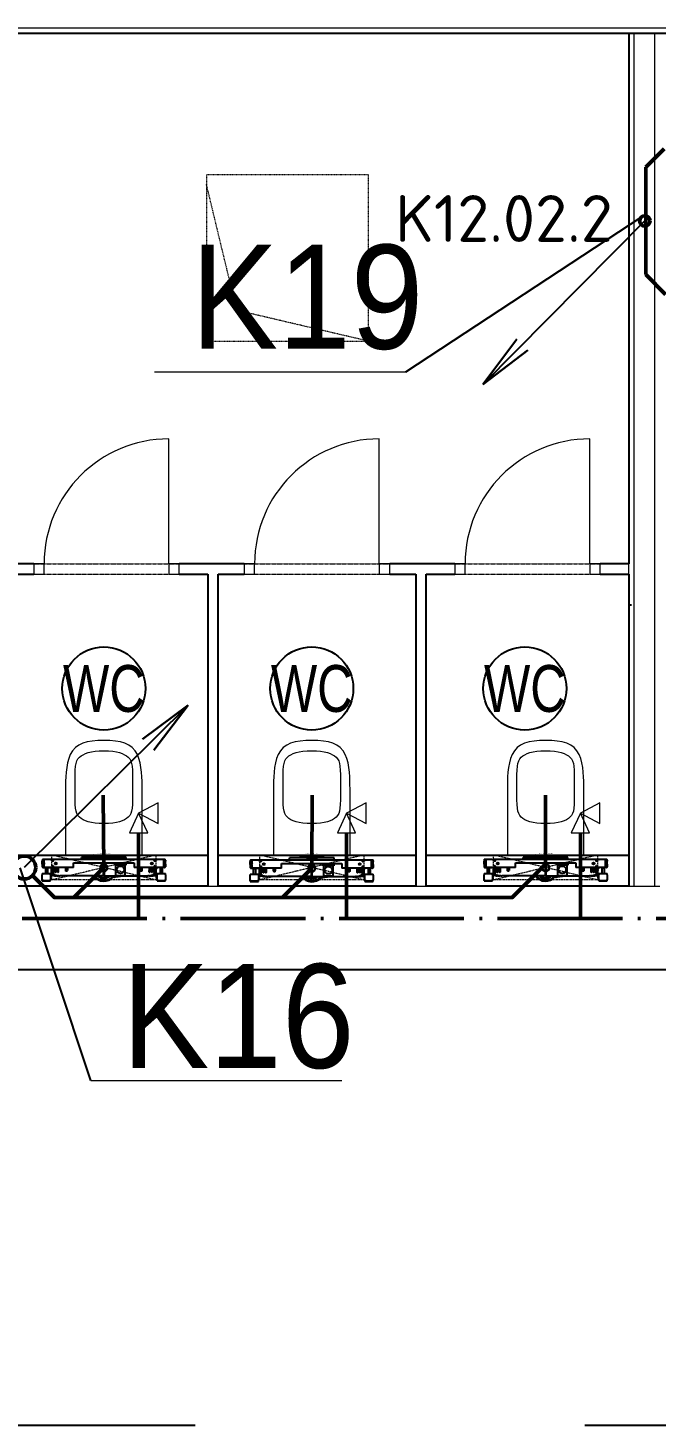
# Model space of a CAD drawing. Header units: millimetres. Extents: x 2377 to 264466, y -28213 to 61616.
# Drawn here: x 50478 to 53499, y 4870 to 11585 of the extents above; entities that cross this region are included whole.
import ezdxf
from ezdxf.enums import TextEntityAlignment as Align
from ezdxf.lldxf.tags import DXFTag

# ---------------------------------------------------------------- set-up
doc = ezdxf.new("R2010")
doc.units = ezdxf.units.MM
for name, pattern in [('ACAD_ISO04W100', [30.5, 24, -3, 0.5, -3]), ('Bodkočiarkovaná 3mm', [5, 3, -1, 0, -1]), ('DASHED', [0.75, 0.5, -0.25]), ('Nad rovinou rezu _viditeľná hrana_', [6, 3, -1.5, 0, -1.5]), ('Čiarkovaná 3mm', [6, 3, -3])]:
    doc.linetypes.add(name, pattern=pattern)
doc.layers.get('0').update_dxf_attribs({"color": 8})
for name, color, linetype, lineweight in [('_Overhead_', 8, 'Nad rovinou rezu _viditeľná hrana_', 9), ('Common Edges', 8, 'Continuous', 20), ('Dvere - nad rovinou rezu', 8, 'Bodkočiarkovaná 3mm', 9), ('Frame_Mullion', 8, 'Continuous', 20), ('Plan Swing', 8, 'Continuous', 9), ('Plumbing Fixtures', 8, 'Continuous', 9), ('Room Tags', 8, 'Continuous', 9), ('Walls', 8, 'Continuous', 25), ('ZTI- BATÉRIE', 6, 'Continuous', 18), ('ZTI- PRÍVOD STUDENEJ VODY', 5, 'ACAD_ISO04W100', 50), ('ZTI_KANAL', 30, 'Continuous', 50), ('ZTI_S_KANAL', 30, 'Continuous', 50)]:
    doc.layers.add(name, color=color, linetype=linetype, lineweight=lineweight)
for name, color, linetype in [('AA_stavebný_pôdorys', 7, 'Continuous'), ('GEB-BEZUG', 2, 'Continuous'), ('GEB-KONTUR-A', 5, 'Continuous'), ('IS_Popisy_úseků_Vodovod', 7, 'SOLID'), ('ZT_SMER STUPANIA', 4, 'Continuous'), ('ZTI_T_ZARPR', 4, 'Continuous')]:
    doc.layers.add(name, color=color, linetype=linetype)
doc.layers.add('NETLAC', color=240, linetype='Čiarkovaná 3mm', plot=False, transparency=0.1)
doc.styles.add('HRUBE', font='arial.ttf', dxfattribs={"width": 0.75})
doc.styles.add('ISOCPEUR_6', font='isocpeur.ttf', dxfattribs={"height": 225})
doc.styles.get("Standard").update_dxf_attribs({"font": 'arial.ttf'})
doc.styles.add('Style-Arial', font='arial.ttf')
tags = doc.linetypes.add('SOLID', pattern=[10, 10, 0]).pattern_tags.tags
tags[6:7] = [DXFTag(74, 4), DXFTag(75, 0), DXFTag(340, '0'), DXFTag(46, 0.0), DXFTag(50, 0.0), DXFTag(44, 0.0), DXFTag(45, 0.0)]
tags[4:5] = [DXFTag(74, 4), DXFTag(75, 0), DXFTag(340, '0'), DXFTag(46, 0.0), DXFTag(50, 0.0), DXFTag(44, 0.0), DXFTag(45, 0.0)]

# ---------------------------------------------------------------- blocks, each defined once
blk = doc.blocks.new('Dvere 1-kridlové obložkové plné - 600x1970-5011396-2NP _PRAC_')
at = {"layer": 'Dvere - nad rovinou rezu'}
for p, q in [((-350, 25), (350, 25)), ((-350, -25), (350, -25))]:
    blk.add_line(p, q, dxfattribs=at)
at = {"layer": 'Frame_Mullion'}
for p, q in [((-300, 25), (-350, 25)), ((-350, 25), (-350, -25)), ((-300, -25), (-300, 25)), ((350, 25), (300, 25)), ((300, 25), (300, -25)), ((350, -25), (350, 25)), ((-350, -25), (-300, -25)), ((300, -25), (350, -25))]:
    blk.add_line(p, q, dxfattribs=at)
at = {"layer": 'Plan Swing'}
blk.add_line((300, 25), (300, 625), dxfattribs=at)
blk.add_arc((300, 25), 600, 90, 180, dxfattribs=at)
blk = doc.blocks.new('CS_WC - CS_WC-2070790-2NP _PRAC_')
at = {"layer": 'Plumbing Fixtures'}
for p, q in [((-184, 320), (-184, 0)), ((184, 0), (184, 320))]:
    blk.add_line(p, q, dxfattribs=at)
for points, knots in [([(0, 550.9), (-80.9, 550.9), (-184, 524.4), (-184, 357.1), (-184, 320)], [0, 0, 0, 0, 0.3878063, 0.7276626, 0.7276626, 0.7276626, 0.7276626]), ([(184, 320), (184, 357.1), (184, 524.4), (80.9, 550.9), (0, 550.9)], [0, 0, 0, 0, 0.3398563, 0.7276626, 0.7276626, 0.7276626, 0.7276626]), ([(-138, 325.9), (-138, 422.5), (-139.7, 471.5), (-63.5, 500.9), (0, 500.9)], [-0.4610109, -0.4610109, -0.4610109, -0.4610109, -0.2124191, 0, 0, 0, 0]), ([(0, 500.9), (63.5, 500.9), (139.7, 471.5), (138, 422.5), (138, 325.9)], [-0.4610109, -0.4610109, -0.4610109, -0.4610109, -0.2485918, 0, 0, 0, 0]), ([(0, 150.8), (-63.5, 150.8), (-139.7, 180.2), (-138, 229.3), (-138, 325.9)], [-0.4610109, -0.4610109, -0.4610109, -0.4610109, -0.2485918, 0, 0, 0, 0]), ([(138, 325.9), (138, 229.3), (139.7, 180.2), (63.5, 150.8), (0, 150.8)], [-0.4610109, -0.4610109, -0.4610109, -0.4610109, -0.2124191, 0, 0, 0, 0])]:
    blk.add_open_spline(points, degree=3, knots=knots, dxfattribs=at)
blk = doc.blocks.new('2NP podklad')
at = {"layer": '_Overhead_', "color": 252}
for p, q in [((52116.1, 10879.1), (51336.1, 10879.1)), ((51336.1, 10879.1), (51336.1, 10833.5)), ((52116.1, 10079.1), (52116.1, 10879.1)), ((51482.1, 10227.6), (51336.1, 10833.5)), ((51336.1, 10833.5), (51336.1, 10079.1)), ((52116.1, 10079.1), (51482.1, 10227.6)), ((51336.1, 10079.1), (52116.1, 10079.1))]:
    blk.add_line(p, q, dxfattribs=at)
at = {"layer": 'Common Edges', "color": 252}
for p, q in [((50067.7, 11584.7), (56837.7, 11584.7)), ((53392.7, 11559.7), (53392.7, 7459.7)), ((53492.7, 7459.7), (53492.7, 11559.7)), ((53367.7, 8959.7), (53367.7, 9009.7)), ((51342.7, 7459.7), (51392.7, 7459.7)), ((52342.7, 7459.7), (52392.7, 7459.7)), ((53367.7, 7459.7), (53517.7, 7459.7))]:
    blk.add_line(p, q, dxfattribs=at)
at = {"layer": 'Walls', "color": 252}
for p, q in [((50342.7, 11559.7), (56837.7, 11559.7)), ((53367.7, 11559.7), (53367.7, 9009.7)), ((50505.2, 9009.7), (50367.7, 9009.7)), ((51517.7, 9009.7), (51205.2, 9009.7)), ((52530.2, 9009.7), (52217.7, 9009.7)), ((53367.7, 9009.7), (53230.2, 9009.7)), ((50367.7, 8959.7), (50505.2, 8959.7)), ((51205.2, 8959.7), (51342.7, 8959.7)), ((51342.7, 8959.7), (51342.7, 7459.7)), ((51392.7, 8959.7), (51517.7, 8959.7)), ((51392.7, 7459.7), (51392.7, 8959.7)), ((52217.7, 8959.7), (52342.7, 8959.7)), ((52342.7, 8959.7), (52342.7, 7459.7)), ((52392.7, 8959.7), (52530.2, 8959.7)), ((52392.7, 7459.7), (52392.7, 8959.7)), ((53230.2, 8959.7), (53367.7, 8959.7)), ((53367.7, 8959.7), (53367.7, 7459.7)), ((53380.2, 8809.7), (53367.7, 8809.7)), ((50367.7, 7609.7), (51342.7, 7609.7)), ((51392.7, 7609.7), (52342.7, 7609.7)), ((52392.7, 7609.7), (53367.7, 7609.7)), ((51342.7, 7459.7), (50367.7, 7459.7)), ((52342.7, 7459.7), (51392.7, 7459.7)), ((53367.7, 7459.7), (52392.7, 7459.7)), ((5262.7, 7059.7), (65697.7, 7059.7))]:
    blk.add_line(p, q, dxfattribs=at)
at = {"layer": 'Frame_Mullion', "color": 252}
for p in [(50855.2, 8984.7), (51867.7, 8984.7), (52880.2, 8984.7)]:
    blk.add_blockref('Dvere 1-kridlové obložkové plné - 600x1970-5011396-2NP _PRAC_', p, dxfattribs=at)
at = {"layer": 'Plumbing Fixtures', "color": 252}
for p in [(50842.7, 7609.7), (51842.7, 7609.7), (52967.7, 7609.7)]:
    blk.add_blockref('CS_WC - CS_WC-2070790-2NP _PRAC_', p, dxfattribs=at)
at = {"layer": 'Room Tags', "color": 252, "insert": (52244, 10781.4), "char_height": 225, "width": 1250.632, "attachment_point": 1, "style": 'ISOCPEUR_6'}
blk.add_mtext('K12.02.2', dxfattribs=at)
blk = doc.blocks.new('netlac')
at = {"layer": 'NETLAC', "ltscale": 500}
blk.add_line((73350.7, 5406.4), (83850.7, 5406.4), dxfattribs=at)
blk = doc.blocks.new('Einfügepunkt')
at = {"layer": 'GEB-BEZUG'}
for p, q in [((-7.1, -7.1), (7.1, 7.1)), ((-7.1, 7.1), (7.1, -7.1))]:
    blk.add_line(p, q, dxfattribs=at)
blk = doc.blocks.new('42')
at = {"layer": 'GEB-KONTUR-A', "ltscale": 25}
for p, q in [((7962.1, -4961.7), (7957.1, -4961.7)), ((7957.1, -4961.7), (7957.1, -4964.7)), ((7957.1, -4964.7), (7962.1, -4964.7)), ((7957.1, -4964.7), (7957.1, -4967.7)), ((7957.1, -4991.7), (7957.1, -4967.7)), ((7962.1, -4964.7), (7962.1, -4961.7)), ((7992.1, -4961.7), (7962.1, -4961.7)), ((7992.1, -4964.7), (7962.1, -4964.7)), ((7992.1, -4961.7), (7992.1, -4964.7)), ((7997.1, -4961.7), (7992.1, -4961.7)), ((7992.1, -4964.7), (7997.1, -4964.7)), ((7997.1, -4964.7), (7997.1, -4961.7)), ((7997.1, -4964.7), (7997.1, -4967.7)), ((7997.1, -4967.7), (7997.1, -4991.7)), ((8514.1, -4961.7), (8509.1, -4961.7)), ((8509.1, -4961.7), (8509.1, -4964.7)), ((8509.1, -4964.7), (8514.1, -4964.7)), ((8509.1, -4964.7), (8509.1, -4967.7)), ((8509.1, -4991.7), (8509.1, -4967.7)), ((8514.1, -4964.7), (8514.1, -4961.7)), ((8544.1, -4961.7), (8514.1, -4961.7)), ((8544.1, -4964.7), (8514.1, -4964.7)), ((8544.1, -4961.7), (8544.1, -4964.7)), ((8549.1, -4961.7), (8544.1, -4961.7)), ((8544.1, -4964.7), (8549.1, -4964.7)), ((8549.1, -4964.7), (8549.1, -4961.7)), ((8549.1, -4964.7), (8549.1, -4967.7)), ((8549.1, -4967.7), (8549.1, -4991.7)), ((7957.1, -4991.7), (7957.1, -4997.7)), ((7997.1, -4997.7), (7957.1, -4997.7)), ((7957.1, -5042.7), (7957.1, -5029.7)), ((7958.1, -5026.2), (8107.6, -5026.2)), ((7958.1, -5026.2), (7958.1, -5031.7)), ((7958.1, -5031.7), (7965.1, -5031.7)), ((7959.1, -5031.7), (7959.1, -5042.7)), ((7961.1, -5025.7), (7993.1, -5025.7)), ((7965.1, -5031.7), (7965.1, -5043.7)), ((7983.4, -5024.7), (7970.9, -5024.7)), ((7970.9, -5025.7), (7970.9, -5024.7)), ((7972.1, -5024.7), (7972.1, -4997.7)), ((7982.1, -5024.7), (7982.1, -4997.7)), ((7983.4, -5025.7), (7983.4, -5024.7)), ((7997.1, -4997.7), (7997.1, -4991.7)), ((8001.6, -5025.7), (7997.1, -5025.7)), ((7997.1, -5026.2), (7997.1, -5025.7)), ((8001.6, -5026), (7997.4, -5026)), ((7997.4, -5026.2), (7997.4, -5026)), ((8001.4, -5000), (8001.4, -5022.5)), ((8001.4, -5022.5), (8001.6, -5022.5)), ((8010.1, -4987.2), (8001.6, -4987.2)), ((8001.6, -4987.2), (8001.6, -5026.2)), ((8002.2, -5016.8), (8002.2, -5016.6)), ((8002.2, -5025.7), (8002.2, -5020.7)), ((8002.2, -5025.7), (8002.2, -5026.2)), ((8003.1, -5021.7), (8003.1, -5020.7)), ((8003.1, -5021.7), (8004.3, -5021.7)), ((8004.3, -5020.7), (8004.3, -5021.7)), ((8004.9, -5007.3), (8004.9, -5007.3)), ((8005.6, -4991.2), (8008.5, -4991.2)), ((8005.6, -4994.5), (8005.6, -4991.2)), ((8006, -5009.6), (8006, -5006.6)), ((8007.1, -5006.5), (8007.1, -5004.6)), ((8007.6, -5005), (8007.6, -5004.6)), ((8008.1, -5021.7), (8008.1, -5020.7)), ((8008.1, -5021.7), (8010.8, -5021.7)), ((8013.1, -4987.2), (8010.1, -4987.2)), ((8010.8, -5020.7), (8010.8, -5021.7)), ((8012, -5010.3), (8012, -5004.6)), ((8014.6, -4987.2), (8013.1, -4987.2)), ((8013.1, -4987.2), (8013.1, -4987.9)), ((8013.3, -5006.1), (8013.3, -5004.6)), ((8017.3, -5021.7), (8017.3, -5020.7)), ((8017.3, -5021.7), (8021.2, -5021.7)), ((8020.6, -5021.7), (8020.6, -5004.6)), ((8021.2, -5020.7), (8021.2, -5021.7)), ((8022.4, -5008.1), (8022.4, -5004.6)), ((8023.8, -4988.4), (8023.8, -4988.4)), ((8029.5, -5021.7), (8029.5, -5020.7)), ((8029.5, -5021.7), (8034.1, -5021.7)), ((8031.8, -5021.7), (8031.8, -5004.5)), ((8033.1, -4985.7), (8033.4, -4985.7)), ((8033.8, -5021.7), (8033.8, -5004.5)), ((8034.1, -5020.7), (8034.1, -5021.7)), ((8037.2, -4985.7), (8042.2, -4985.7)), ((8069.6, -5026.2), (8069.6, -5012.7)), ((8077.6, -5012.7), (8077.6, -5026.2)), ((8107.6, -5048.2), (8107.6, -5026.2)), ((8151.4, -5037.2), (8151.4, -4995.7)), ((8194.9, -4995.7), (8194.9, -5037.2)), ((8224.7, -4984.6), (8224.8, -4984.8)), ((8226.4, -4983.6), (8226.3, -4983.3)), ((8244.7, -4976.4), (8244.3, -4975.6)), ((8246.3, -4975.2), (8246.7, -4976.1)), ((8251.9, -4985.7), (8254.4, -4985.7)), ((8254.4, -4986.2), (8251.9, -4986.2)), ((8251.9, -5007.7), (8251.9, -4995.7)), ((8251.9, -5022.4), (8251.9, -5009.7)), ((8251.9, -5041.7), (8251.9, -5029)), ((8254.4, -4995.7), (8254.4, -5007.8)), ((8254.4, -5009.8), (8254.4, -5022.6)), ((8254.4, -5028.8), (8254.4, -5041.6)), ((8269.2, -4977.7), (8269.1, -4978)), ((8271, -4978.7), (8269.1, -4978)), ((8271, -4978.7), (8271.1, -4978.4)), ((8398.6, -5026.2), (8548.1, -5026.2)), ((8398.6, -5026.2), (8398.6, -5048.2)), ((8428.7, -5026.2), (8428.7, -5012.7)), ((8436.7, -5012.7), (8436.7, -5026.2)), ((8469, -4985.7), (8464, -4985.7)), ((8472.2, -5020.7), (8472.2, -5021.7)), ((8476.7, -5021.7), (8472.2, -5021.7)), ((8472.4, -5021.7), (8472.4, -5004.5)), ((8473.1, -4985.7), (8472.9, -4985.7)), ((8474.5, -5021.7), (8474.5, -5004.5)), ((8476.7, -5021.7), (8476.7, -5020.7)), ((8482.5, -4988.4), (8482.5, -4988.4)), ((8483.9, -5008.1), (8483.9, -5004.6)), ((8485.1, -5020.7), (8485.1, -5021.7)), ((8488.9, -5021.7), (8485.1, -5021.7)), ((8485.6, -5021.7), (8485.6, -5004.6)), ((8488.9, -5021.7), (8488.9, -5020.7)), ((8491.6, -4987.2), (8493.1, -4987.2)), ((8493, -5006.1), (8493, -5004.6)), ((8493.1, -4987.2), (8496.1, -4987.2)), ((8493.1, -4987.2), (8493.1, -4987.9)), ((8494.2, -5010.3), (8494.2, -5004.6)), ((8495.4, -5020.7), (8495.4, -5021.7)), ((8498.1, -5021.7), (8495.4, -5021.7)), ((8496.1, -4987.2), (8504.6, -4987.2)), ((8497.8, -4991.2), (8500.6, -4991.2)), ((8498.1, -5021.7), (8498.1, -5020.7)), ((8498.6, -5005), (8498.6, -5004.6)), ((8499.2, -5006.5), (8499.2, -5004.6)), ((8500.3, -5009.6), (8500.3, -5006.6)), ((8500.6, -4991.2), (8500.6, -4994.5)), ((8501.4, -5007.3), (8501.4, -5007.3)), ((8502, -5020.7), (8502, -5021.7)), ((8503.2, -5021.7), (8502, -5021.7)), ((8503.2, -5021.7), (8503.2, -5020.7)), ((8504, -5002.2), (8504, -5005.7)), ((8504, -5016.8), (8504, -5016.6)), ((8504, -5025.7), (8504, -5020.7)), ((8504, -5025.7), (8504, -5026.2)), ((8504.6, -4987.2), (8504.6, -5026.2)), ((8504.6, -5022.5), (8504.9, -5022.5)), ((8504.6, -5025.7), (8509.1, -5025.7)), ((8508.9, -5026), (8504.6, -5026)), ((8504.9, -5022.5), (8504.9, -5000)), ((8508.9, -5026), (8508.9, -5026.2)), ((8509.1, -4991.7), (8509.1, -4997.7)), ((8549.1, -4997.7), (8509.1, -4997.7)), ((8509.1, -5025.7), (8509.1, -5026.2)), ((8545.1, -5025.7), (8513.1, -5025.7)), ((8535.4, -5024.7), (8522.9, -5024.7)), ((8522.9, -5025.7), (8522.9, -5024.7)), ((8524.1, -5024.7), (8524.1, -4997.7)), ((8534.1, -5024.7), (8534.1, -4997.7)), ((8535.4, -5025.7), (8535.4, -5024.7)), ((8541.1, -5043.7), (8541.1, -5031.7)), ((8541.1, -5031.7), (8548.1, -5031.7)), ((8547.1, -5031.7), (8547.1, -5042.7)), ((8548.1, -5031.7), (8548.1, -5026.2)), ((8549.1, -4997.7), (8549.1, -4991.7)), ((8549.1, -5042.7), (8549.1, -5029.7)), ((7957.1, -5042.7), (7957.1, -5057.5)), ((7959.1, -5042.7), (7957.1, -5042.7)), ((7957.1, -5057.5), (7959.1, -5057.5)), ((7957.1, -5061.7), (7957.1, -5057.5)), ((7958.1, -5060.7), (7958.1, -5065.7)), ((7965.1, -5060.7), (7958.1, -5060.7)), ((7995.1, -5065.7), (7958.1, -5065.7)), ((7959.1, -5057.5), (7959.1, -5042.7)), ((7959.1, -5057.5), (7959.1, -5060.7)), ((7965.1, -5053.4), (7964.6, -5053.4)), ((7964.6, -5060.7), (7964.6, -5053.4)), ((7965.1, -5048.7), (7965.1, -5060.7)), ((7997.1, -5063.7), (7997.1, -5062.7)), ((7997.1, -5065.7), (7997.1, -5063.7)), ((7999.1, -5065.7), (7997.1, -5065.7)), ((8507.1, -5065.7), (7999.1, -5065.7)), ((8008.5, -5060.2), (8006, -5060.2)), ((8020.6, -5041.7), (8020.6, -5049.7)), ((8022.4, -5048.5), (8022.4, -5050.2)), ((8398.6, -5048.2), (8107.6, -5048.2)), ((8145.6, -5065.7), (8145.6, -5074.7)), ((8145.6, -5074.7), (8360.6, -5074.7)), ((8146.9, -5043), (8146.9, -5037.2)), ((8146.9, -5037.2), (8149.5, -5037.2)), ((8149.9, -5041.2), (8146.9, -5043)), ((8199.4, -5043), (8146.9, -5043)), ((8149.5, -5037.2), (8196.8, -5037.2)), ((8199.4, -5043), (8196.4, -5041.2)), ((8196.8, -5037.2), (8199.4, -5037.2)), ((8197.6, -5084.8), (8197.6, -5074.7)), ((8308.6, -5084.8), (8197.6, -5084.8)), ((8204.1, -5086.3), (8197.6, -5084.8)), ((8199.4, -5037.2), (8199.4, -5043)), ((8302.1, -5086.3), (8204.1, -5086.3)), ((8227.3, -5076.2), (8225.8, -5074.7)), ((8279, -5076.2), (8227.3, -5076.2)), ((8227.3, -5077.7), (8227.3, -5076.2)), ((8279, -5077.7), (8227.3, -5077.7)), ((8253.1, -5065.7), (8250.6, -5065.7)), ((8251.9, -5048.2), (8251.9, -5043.7)), ((8253.1, -5065.7), (8253.1, -5063.2)), ((8253.1, -5065.7), (8255.6, -5065.7)), ((8253.1, -5065.7), (8253.1, -5068.2)), ((8254.4, -5043.6), (8254.4, -5048.2)), ((8279, -5076.2), (8280.5, -5074.7)), ((8279, -5077.7), (8279, -5076.2)), ((8302.1, -5086.3), (8308.6, -5084.8)), ((8308.6, -5084.8), (8308.6, -5074.7)), ((8360.6, -5065.7), (8360.6, -5074.7)), ((8483.9, -5048.5), (8483.9, -5050.2)), ((8485.6, -5041.7), (8485.6, -5049.7)), ((8500.3, -5060.2), (8497.8, -5060.2)), ((8509.1, -5065.7), (8507.1, -5065.7)), ((8509.1, -5063.7), (8509.1, -5062.7)), ((8509.1, -5063.7), (8509.1, -5065.7)), ((8548.1, -5065.7), (8511.1, -5065.7)), ((8541.1, -5060.7), (8541.1, -5048.7)), ((8541.6, -5053.4), (8541.1, -5053.4)), ((8548.1, -5060.7), (8541.1, -5060.7)), ((8541.6, -5060.7), (8541.6, -5053.4)), ((8547.1, -5057.5), (8547.1, -5042.7)), ((8547.1, -5042.7), (8549.1, -5042.7)), ((8549.1, -5057.5), (8547.1, -5057.5)), ((8547.1, -5057.5), (8547.1, -5060.7)), ((8548.1, -5065.7), (8548.1, -5060.7)), ((8549.1, -5042.7), (8549.1, -5057.5)), ((8549.1, -5061.7), (8549.1, -5057.5))]:
    blk.add_line(p, q, dxfattribs=at)
for centre, radius in [((8008.1, -5033.2), 2.35), ((8173.1, -5015.7), 17.9), ((8498.1, -5033.2), 2.35), ((8008.1, -5059.2), 2.35), ((8022.6, -5045.7), 4.5), ((8483.6, -5045.7), 4.5), ((8498.1, -5059.2), 2.35)]:
    blk.add_circle(centre, radius, dxfattribs=at)
for centre, radius, start, end in [((8253.1, -5020.8), 60, 35.8501, 138.6079), ((8253.1, -5020.8), 56.1, 38.78366, 138.31626), ((7961.1, -5029.7), 4, 138.59038, 180), ((7961.1, -5029.7), 4, 90, 118.95502), ((7993.1, -5029.7), 4, 61.04498, 90), ((8004.4, -5000), 3, 156.44354, 180), ((8073.6, -5012.7), 4, 168.15134, 180), ((8073.6, -5012.7), 4, 0, 68.48908), ((8203.1, -4991), 11, 67.86279, 97.84293), ((8203.1, -4991), 11, 28.63578, 67.86279), ((8253.1, -5020.8), 46.1, 49.66348, 130.33652), ((8252.9, -5025.7), 18, 93.16743, 266.83257), ((8252.9, -5025.7), 16, 93.56384, 266.43616), ((8252.9, -5025.7), 3.46, 106.68489, 253.31511), ((8253.1, -5020.8), 45.2, 87.84983, 93.64495), ((8252.9, -5025.7), 18, 85.20247, 93.16743), ((8252.9, -5025.7), 16, 84.60109, 93.56384), ((8252.9, -5025.7), 3.46, 64.24143, 106.68489), ((8252.9, -5025.7), 3.46, 253.31511, 295.75857), ((8252.9, -5025.7), 18, 274.79753, 85.20247), ((8252.9, -5025.7), 16, 275.39891, 84.60109), ((8252.9, -5025.7), 3.46, 295.75857, 64.24143), ((8432.7, -5012.7), 4, 111.51092, 180), ((8432.7, -5012.7), 4, 0, 11.84866), ((8484, -5005.7), 20, 32.69336, 89.99995), ((8494, -5002.2), 10, 0, 46.9102), ((8501.9, -5000), 3, 0, 23.55646), ((8513.1, -5029.7), 4, 90, 118.95502), ((8545.1, -5029.7), 4, 61.04498, 90), ((8545.1, -5029.7), 4, 0, 41.40962), ((7961.1, -5061.7), 4, 180, 221.40962), ((7965.1, -5046.2), 2.5, 270, 90), ((7997.1, -5065.7), 2, 90, 180), ((7993.1, -5061.7), 4, 301.47594, 328.52406), ((7997.1, -5065.7), 2, 0, 90), ((8252.9, -5025.7), 16, 266.43616, 275.39891), ((8252.9, -5025.7), 18, 266.83257, 274.79753), ((8509.1, -5065.7), 2, 90, 180), ((8509.1, -5065.7), 2, 0, 90), ((8513.1, -5061.7), 4, 211.47594, 238.52406), ((8541.1, -5046.2), 2.5, 90, 270), ((8545.1, -5061.7), 4, 318.59038, 0)]:
    blk.add_arc(centre, radius, start, end, dxfattribs=at)
for centre, major_axis, ratio, start_param, end_param in [((8007.4, -5023.3), (0, 18.7), 0.258819, 6.227898, 6.341191), ((8012.7, -5023.3), (0, 18.7), 0.573576, 6.229647, 6.342737), ((8021.6, -5023.3), (0, 18.8), 0.819152, 6.231089, 6.343844), ((8032.9, -5023.3), (0, 18.8), 0.965926, 6.232049, 6.344379), ((8473.4, -5023.3), (0, 18.8), 0.965926, 6.221991, 6.334321), ((8484.7, -5023.3), (0, 18.8), 0.819152, 6.222526, 6.335282), ((8493.6, -5023.3), (0, 18.7), 0.573576, 6.223633, 6.336724), ((8498.9, -5023.3), (0, 18.7), 0.258819, 6.22518, 6.338472), ((8149.5, -5039.3), (0, 2.05), 0.57735, 3.482092, 6.283185), ((8196.8, -5039.3), (0, -2.05), 0.57735, 3.141593, 5.942686)]:
    blk.add_ellipse(centre, major_axis=major_axis, ratio=ratio, start_param=start_param, end_param=end_param, dxfattribs=at)
for points, knots in [([(8022.2, -4985.7), (8020.9, -4985.7), (8019.5, -4985.8), (8018.1, -4986.1), (8015.2, -4986.7), (8012.3, -4988), (8009.9, -4990), (8008.6, -4991), (8007.5, -4992.1), (8006.5, -4993.3), (8005.5, -4994.6), (8004.7, -4995.9), (8004.1, -4997.3), (8003.4, -4998.7), (8003, -5000.1), (8002.7, -5001.5), (8002.4, -5003), (8002.2, -5004.4), (8002.2, -5005.7)], [0, 0, 0, 0, 0.450237, 0.450237, 0.450237, 1.35071, 1.35071, 1.35071, 1.800947, 1.800947, 1.800947, 2.251184, 2.251184, 2.251184, 2.70142, 2.70142, 2.70142, 3.151657, 3.151657, 3.151657, 3.151657]), ([(8002.2, -5016.6), (8002.2, -5014.5), (8002.4, -5012.3), (8002.9, -5010.2), (8003.4, -5008), (8004.1, -5005.7), (8005.1, -5003.6), (8006.1, -5001.5), (8007.4, -4999.4), (8008.9, -4997.5), (8010.4, -4995.6), (8012.1, -4993.8), (8014, -4992.3), (8017.8, -4989.3), (8022.3, -4987.3), (8026.7, -4986.4), (8028.9, -4985.9), (8031, -4985.7), (8033.1, -4985.7)], [-4.868745, -4.868745, -4.868745, -4.868745, -4.17321, -4.17321, -4.17321, -3.477675, -3.477675, -3.477675, -2.78214, -2.78214, -2.78214, -2.086605, -2.086605, -2.086605, -0.695535, -0.695535, -0.695535, 0, 0, 0, 0]), ([(8033.4, -4985.7), (8031.3, -4985.7), (8029.1, -4985.9), (8026.9, -4986.4), (8025.8, -4986.6), (8024.7, -4986.9), (8023.5, -4987.3), (8020.2, -4988.4), (8017, -4990.1), (8014.1, -4992.4), (8012.2, -4993.9), (8010.4, -4995.6), (8008.9, -4997.6), (8007.4, -4999.5), (8006.1, -5001.6), (8005.1, -5003.7), (8004.1, -5005.9), (8003.4, -5008.1), (8002.9, -5010.3), (8002.4, -5012.5), (8002.2, -5014.7), (8002.2, -5016.8)], [-4.904552, -4.904552, -4.904552, -4.904552, -4.203901, -4.203901, -4.203901, -3.853576, -3.853576, -3.853576, -2.802601, -2.802601, -2.802601, -2.101951, -2.101951, -2.101951, -1.4013, -1.4013, -1.4013, -0.70065, -0.70065, -0.70065, 0, 0, 0, 0]), ([(8003.1, -5020.7), (8003.1, -5018.3), (8003.3, -5015.9), (8004.3, -5011.2), (8005, -5008.9), (8006, -5006.6)], [-1.448324, -1.448324, -1.448324, -1.448324, -0.724174, -0.724174, -0.000001, -0.000001, -0.000001, -0.000001]), ([(8007, -5006.6), (8006.1, -5008.8), (8005.4, -5011.2), (8004.5, -5015.9), (8004.3, -5018.3), (8004.3, -5020.7)], [-1.449021, -1.449021, -1.449021, -1.449021, -0.724499, -0.724499, 0, 0, 0, 0]), ([(8006, -5006.6), (8006.2, -5006.1), (8006.4, -5005.6), (8006.8, -5005.1), (8006.9, -5004.9), (8007, -5004.8), (8007, -5004.7), (8007.1, -5004.7), (8007.1, -5004.6), (8007.1, -5004.6)], [-0.1867907, -0.1867907, -0.1867907, -0.1867907, -0.0930938, -0.0930938, -0.0455616, -0.0455616, -0.0188399, -0.0188399, -0.000001, -0.000001, -0.000001, -0.000001]), ([(8007.6, -5004.6), (8007.7, -5004.6), (8007.7, -5004.6), (8007.7, -5004.6), (8007.7, -5004.7), (8007.7, -5004.7), (8007.7, -5004.7), (8007.7, -5004.9), (8007.6, -5005), (8007.5, -5005.6), (8007.3, -5006.1), (8007, -5006.6)], [-0.3635069, -0.3635069, -0.3635069, -0.3635069, -0.3461435, -0.3461435, -0.3271557, -0.3271557, -0.2749394, -0.2749394, -0.1820171, -0.1820171, -0.000001, -0.000001, -0.000001, -0.000001]), ([(8008.1, -5020.7), (8008.1, -5018.3), (8008.4, -5015.9), (8009.2, -5011.1), (8009.9, -5008.8), (8010.7, -5006.6)], [-1.451366, -1.451366, -1.451366, -1.451366, -0.725696, -0.725696, -0.000001, -0.000001, -0.000001, -0.000001]), ([(8009, -5035), (8008.9, -5034.1), (8008.8, -5033.1), (8008.6, -5031.8), (8008.6, -5031.3), (8008.5, -5030.9)], [0, 0, 0, 0, 0.2825726, 0.2825726, 0.4187398, 0.4187398, 0.4187398, 0.4187398]), ([(8010.7, -5006.6), (8010.9, -5006.1), (8011.2, -5005.6), (8011.5, -5005), (8011.7, -5004.9), (8011.8, -5004.7), (8011.9, -5004.7), (8012, -5004.6), (8012, -5004.6), (8012, -5004.6), (8012, -5004.6), (8012, -5004.6)], [-0.1859537, -0.1859537, -0.1859537, -0.1859537, -0.0928933, -0.0928933, -0.0446337, -0.0446337, -0.018193, -0.018193, -0.0086716, -0.0086716, -0.000001, -0.000001, -0.000001, -0.000001]), ([(8013.1, -5006.6), (8012.4, -5008.8), (8011.8, -5011.1), (8011, -5015.9), (8010.8, -5018.3), (8010.8, -5020.7)], [-1.453023, -1.453023, -1.453023, -1.453023, -0.7265, -0.7265, 0, 0, 0, 0]), ([(8013.3, -5004.6), (8013.3, -5004.6), (8013.3, -5004.6), (8013.3, -5004.6), (8013.4, -5004.6), (8013.4, -5004.7), (8013.4, -5004.7), (8013.5, -5004.9), (8013.5, -5005), (8013.4, -5005.6), (8013.3, -5006), (8013.1, -5006.6)], [-0.3630034, -0.3630034, -0.3630034, -0.3630034, -0.3439437, -0.3439437, -0.3225482, -0.3225482, -0.2755251, -0.2755251, -0.1814456, -0.1814456, -0.000001, -0.000001, -0.000001, -0.000001]), ([(8017.3, -5020.7), (8017.3, -5018.3), (8017.5, -5015.9), (8018.2, -5011.1), (8018.6, -5008.8), (8019.3, -5006.6)], [-1.456985, -1.456985, -1.456985, -1.456985, -0.728506, -0.728506, -0.000001, -0.000001, -0.000001, -0.000001]), ([(8019.3, -5006.6), (8019.4, -5006), (8019.6, -5005.5), (8020, -5005), (8020.1, -5004.8), (8020.3, -5004.7), (8020.4, -5004.6), (8020.5, -5004.6), (8020.5, -5004.6), (8020.6, -5004.6), (8020.6, -5004.6), (8020.6, -5004.6)], [-0.1852814, -0.1852814, -0.1852814, -0.1852814, -0.0916197, -0.0916197, -0.0440378, -0.0440378, -0.0180104, -0.0180104, -0.0085911, -0.0085911, -0.000001, -0.000001, -0.000001, -0.000001]), ([(8022.7, -5006.5), (8022.2, -5008.8), (8021.8, -5011.1), (8021.3, -5015.8), (8021.2, -5018.3), (8021.2, -5020.7)], [-1.459316, -1.459316, -1.459316, -1.459316, -0.729645, -0.729645, 0, 0, 0, 0]), ([(8022.4, -5004.6), (8022.4, -5004.6), (8022.4, -5004.6), (8022.5, -5004.6), (8022.5, -5004.6), (8022.6, -5004.6), (8022.6, -5004.7), (8022.7, -5004.8), (8022.8, -5005), (8022.8, -5005.5), (8022.8, -5006), (8022.7, -5006.5)], [-0.3607349, -0.3607349, -0.3607349, -0.3607349, -0.3415187, -0.3415187, -0.3198991, -0.3198991, -0.2721305, -0.2721305, -0.1770657, -0.1770657, -0.000001, -0.000001, -0.000001, -0.000001]), ([(8029.5, -5020.7), (8029.5, -5018.3), (8029.6, -5015.8), (8030, -5011.1), (8030.2, -5008.7), (8030.6, -5006.5)], [-1.464392, -1.464392, -1.464392, -1.464392, -0.73221, -0.73221, -0.000001, -0.000001, -0.000001, -0.000001]), ([(8030.6, -5006.5), (8030.7, -5005.9), (8030.8, -5005.5), (8031.1, -5004.9), (8031.3, -5004.8), (8031.5, -5004.6), (8031.5, -5004.6), (8031.7, -5004.5), (8031.7, -5004.5), (8031.8, -5004.5)], [-0.1865402, -0.1865402, -0.1865402, -0.1865402, -0.0934988, -0.0934988, -0.0456529, -0.0456529, -0.0188461, -0.0188461, -0.000001, -0.000001, -0.000001, -0.000001]), ([(8033.8, -5004.5), (8033.9, -5004.5), (8034, -5004.5), (8034.1, -5004.6), (8034.2, -5004.6), (8034.3, -5004.8), (8034.4, -5004.9), (8034.5, -5005.2), (8034.6, -5005.4), (8034.6, -5005.9), (8034.6, -5006.2), (8034.6, -5006.5)], [-0.285034, -0.285034, -0.285034, -0.285034, -0.2590142, -0.2590142, -0.2226623, -0.2226623, -0.1586419, -0.1586419, -0.091607, -0.091607, -0.000001, -0.000001, -0.000001, -0.000001]), ([(8034.6, -5006.5), (8034.4, -5008.7), (8034.3, -5011), (8034.1, -5015.8), (8034.1, -5018.3), (8034.1, -5020.7)], [-1.46712, -1.46712, -1.46712, -1.46712, -0.733547, -0.733547, 0, 0, 0, 0]), ([(8251.9, -4985.7), (8204.8, -4985.7), (8157.7, -4985.7), (8087.9, -4985.7), (8065, -4985.7), (8042.2, -4985.7)], [-5.147552, -5.147552, -5.147552, -5.147552, 8.973883, 8.973883, 15.817655, 15.817655, 15.817655, 15.817655]), ([(8069.6, -5011.9), (8069.7, -5011.6), (8069.8, -5011.4), (8070, -5010.8), (8070.2, -5010.5), (8070.6, -5009.9), (8070.8, -5009.7), (8071.2, -5009.4), (8071.3, -5009.3), (8071.5, -5009.2), (8071.6, -5009.2), (8071.7, -5009.1), (8071.8, -5009.1), (8071.9, -5009), (8072, -5009), (8072.2, -5008.9), (8072.4, -5008.8), (8072.9, -5008.7), (8073.2, -5008.7), (8074, -5008.7), (8074.6, -5008.8), (8075, -5009)], [-0.7014047, -0.7014047, -0.7014047, -0.7014047, -0.620852, -0.620852, -0.5159699, -0.5159699, -0.4157718, -0.4157718, -0.374851, -0.374851, -0.3506455, -0.3506455, -0.3294808, -0.3294808, -0.303586, -0.303586, -0.2552118, -0.2552118, -0.1530988, -0.1530988, 0, 0, 0, 0]), ([(8151.4, -4987), (8158.6, -4987), (8165.9, -4987), (8180.4, -4987), (8187.6, -4987), (8194.9, -4987)], [-4.350159, -4.350159, -4.350159, -4.350159, -2.175159, -2.175159, -0.000159, -0.000159, -0.000159, -0.000159]), ([(8151.4, -4995.7), (8151.4, -4995), (8151.4, -4994.3), (8151.4, -4993.6), (8151.4, -4992.9), (8151.4, -4992.2), (8151.4, -4991.5), (8151.4, -4990.8), (8151.4, -4990.1), (8151.4, -4989.5), (8151.4, -4988.9), (8151.4, -4988.3), (8151.4, -4987.8), (8151.4, -4987.5), (8151.4, -4987.3), (8151.4, -4987)], [-1.1072, -1.1072, -1.1072, -1.1072, -0.87949, -0.87949, -0.87949, -0.651781, -0.651781, -0.651781, -0.424072, -0.424072, -0.424072, -0.196362, -0.196362, -0.196362, -0.056906, -0.056906, -0.056906, -0.056906]), ([(8159.2, -4985.7), (8166, -4984.8), (8172.7, -4984), (8183.6, -4982.5), (8188.1, -4981.9), (8194.2, -4981.1), (8196.3, -4980.8), (8198.8, -4980.5), (8199.6, -4980.4), (8200.7, -4980.2), (8201, -4980.2), (8201.4, -4980.1), (8201.5, -4980.1), (8201.6, -4980.1), (8201.6, -4980.1), (8201.6, -4980.1)], [7.553325, 7.553325, 7.553325, 7.553325, 9.696645, 9.696645, 11.275837, 11.275837, 12.217694, 12.217694, 12.766616, 12.766616, 13.189403, 13.189403, 13.406515, 13.406515, 13.625205, 13.625205, 13.625205, 13.625205]), ([(8194.9, -4987), (8194.9, -4987.3), (8194.9, -4987.5), (8194.9, -4987.8), (8194.9, -4988.3), (8194.9, -4988.9), (8194.9, -4989.5), (8194.9, -4990.1), (8194.9, -4990.8), (8194.9, -4991.5), (8194.9, -4992.2), (8194.9, -4992.9), (8194.9, -4993.6), (8194.9, -4994.3), (8194.9, -4995), (8194.9, -4995.7)], [-1.050264, -1.050264, -1.050264, -1.050264, -0.910812, -0.910812, -0.910812, -0.683109, -0.683109, -0.683109, -0.455406, -0.455406, -0.455406, -0.227703, -0.227703, -0.227703, 0, 0, 0, 0]), ([(8223.6, -4985.7), (8224.8, -4984.7), (8226.1, -4983.8), (8229.6, -4981.7), (8231.9, -4980.5), (8236.6, -4978.5), (8239.1, -4977.7), (8246.8, -4975.8), (8252.2, -4975.4), (8262.5, -4976.3), (8267.4, -4977.5), (8275.8, -4981.1), (8279.4, -4983.2), (8282.7, -4985.7)], [8.244612, 8.244612, 8.244612, 8.244612, 8.723119, 8.723119, 9.485664, 9.485664, 10.278011, 10.278011, 11.864894, 11.864894, 13.36201, 13.36201, 14.610791, 14.610791, 14.610791, 14.610791]), ([(8251.9, -4995.7), (8251.9, -4995), (8251.9, -4994.3), (8251.9, -4993.6), (8251.9, -4992.9), (8251.9, -4992.2), (8251.9, -4991.5), (8251.9, -4990.8), (8251.9, -4990.1), (8251.9, -4989.5), (8251.9, -4988.9), (8251.9, -4988.3), (8251.9, -4987.8), (8251.9, -4986.9), (8251.9, -4986.2), (8251.9, -4985.9), (8251.9, -4985.8), (8251.9, -4985.7), (8251.9, -4985.7)], [-1.575829, -1.575829, -1.575829, -1.575829, -1.35071, -1.35071, -1.35071, -1.125592, -1.125592, -1.125592, -0.900473, -0.900473, -0.900473, -0.675355, -0.675355, -0.675355, -0.225118, -0.225118, -0.225118, 0, 0, 0, 0]), ([(8254.4, -4985.7), (8254.4, -4985.7), (8254.4, -4985.8), (8254.4, -4985.9), (8254.4, -4986.2), (8254.4, -4986.9), (8254.4, -4987.8), (8254.4, -4988.3), (8254.4, -4988.9), (8254.4, -4989.5), (8254.4, -4990.1), (8254.4, -4990.8), (8254.4, -4991.5), (8254.4, -4992.2), (8254.4, -4992.9), (8254.4, -4993.6), (8254.4, -4994.3), (8254.4, -4995), (8254.4, -4995.7)], [-1.575829, -1.575829, -1.575829, -1.575829, -1.35071, -1.35071, -1.35071, -0.900473, -0.900473, -0.900473, -0.675355, -0.675355, -0.675355, -0.450237, -0.450237, -0.450237, -0.225118, -0.225118, -0.225118, 0, 0, 0, 0]), ([(8254.4, -4985.7), (8301.5, -4985.7), (8348.5, -4985.7), (8418.4, -4985.7), (8441.2, -4985.7), (8464, -4985.7)], [-5.147552, -5.147552, -5.147552, -5.147552, 8.973883, 8.973883, 15.817655, 15.817655, 15.817655, 15.817655]), ([(8431.2, -5009), (8431.7, -5008.8), (8432.2, -5008.7), (8433.1, -5008.7), (8433.4, -5008.7), (8433.9, -5008.8), (8434.1, -5008.9), (8434.3, -5009), (8434.4, -5009), (8434.5, -5009.1), (8434.6, -5009.1), (8434.7, -5009.2), (8434.8, -5009.2), (8434.9, -5009.3), (8435.1, -5009.4), (8435.4, -5009.7), (8435.7, -5010), (8436.1, -5010.5), (8436.2, -5010.8), (8436.5, -5011.4), (8436.6, -5011.6), (8436.6, -5011.9)], [0, 0, 0, 0, 0.1564889, 0.1564889, 0.2565961, 0.2565961, 0.3041868, 0.3041868, 0.3299076, 0.3299076, 0.3510623, 0.3510623, 0.3754036, 0.3754036, 0.4169073, 0.4169073, 0.5170208, 0.5170208, 0.621243, 0.621243, 0.7014499, 0.7014499, 0.7014499, 0.7014499]), ([(8472.4, -5004.5), (8472.4, -5004.5), (8472.3, -5004.5), (8472.2, -5004.6), (8472.1, -5004.6), (8472, -5004.8), (8471.9, -5004.9), (8471.7, -5005.2), (8471.7, -5005.4), (8471.6, -5005.9), (8471.6, -5006.2), (8471.7, -5006.5)], [-0.285034, -0.285034, -0.285034, -0.285034, -0.2590142, -0.2590142, -0.2226623, -0.2226623, -0.1586419, -0.1586419, -0.091607, -0.091607, -0.000001, -0.000001, -0.000001, -0.000001]), ([(8471.7, -5006.5), (8471.8, -5008.7), (8472, -5011), (8472.2, -5015.8), (8472.2, -5018.3), (8472.2, -5020.7)], [0.000001, 0.000001, 0.000001, 0.000001, 0.733531, 0.733531, 1.467035, 1.467035, 1.467035, 1.467035]), ([(8472.9, -4985.7), (8475, -4985.7), (8477.2, -4985.9), (8479.4, -4986.4), (8480.5, -4986.6), (8481.6, -4986.9), (8482.7, -4987.3), (8486, -4988.4), (8489.3, -4990.1), (8492.2, -4992.4), (8494.1, -4993.9), (8495.8, -4995.6), (8497.4, -4997.6), (8498.9, -4999.5), (8500.1, -5001.6), (8501.1, -5003.7), (8502.2, -5005.9), (8502.9, -5008.1), (8503.4, -5010.3), (8503.8, -5012.5), (8504, -5014.7), (8504, -5016.8)], [-4.904552, -4.904552, -4.904552, -4.904552, -4.203901, -4.203901, -4.203901, -3.853576, -3.853576, -3.853576, -2.802601, -2.802601, -2.802601, -2.101951, -2.101951, -2.101951, -1.4013, -1.4013, -1.4013, -0.70065, -0.70065, -0.70065, 0, 0, 0, 0]), ([(8504, -5016.6), (8504, -5014.5), (8503.8, -5012.3), (8503.4, -5010.2), (8502.9, -5008), (8502.2, -5005.7), (8501.2, -5003.6), (8500.2, -5001.5), (8498.9, -4999.4), (8497.4, -4997.5), (8495.9, -4995.6), (8494.2, -4993.8), (8492.3, -4992.3), (8488.4, -4989.3), (8484, -4987.3), (8479.6, -4986.4), (8477.4, -4985.9), (8475.2, -4985.7), (8473.1, -4985.7)], [-4.868745, -4.868745, -4.868745, -4.868745, -4.17321, -4.17321, -4.17321, -3.477675, -3.477675, -3.477675, -2.78214, -2.78214, -2.78214, -2.086605, -2.086605, -2.086605, -0.695535, -0.695535, -0.695535, 0, 0, 0, 0]), ([(8475.7, -5006.5), (8475.6, -5005.9), (8475.4, -5005.5), (8475.1, -5004.9), (8475, -5004.8), (8474.8, -5004.6), (8474.7, -5004.6), (8474.6, -5004.5), (8474.5, -5004.5), (8474.5, -5004.5)], [-0.1865402, -0.1865402, -0.1865402, -0.1865402, -0.0934988, -0.0934988, -0.0456529, -0.0456529, -0.0188461, -0.0188461, -0.000001, -0.000001, -0.000001, -0.000001]), ([(8476.7, -5020.7), (8476.7, -5018.3), (8476.6, -5015.8), (8476.3, -5011.1), (8476, -5008.7), (8475.7, -5006.5)], [0, 0, 0, 0, 0.732225, 0.732225, 1.464476, 1.464476, 1.464476, 1.464476]), ([(8483.9, -5004.6), (8483.9, -5004.6), (8483.9, -5004.6), (8483.8, -5004.6), (8483.8, -5004.6), (8483.7, -5004.6), (8483.6, -5004.7), (8483.5, -5004.8), (8483.5, -5005), (8483.4, -5005.5), (8483.5, -5006), (8483.6, -5006.5)], [-0.3607349, -0.3607349, -0.3607349, -0.3607349, -0.3415187, -0.3415187, -0.3198991, -0.3198991, -0.2721305, -0.2721305, -0.1770657, -0.1770657, -0.000001, -0.000001, -0.000001, -0.000001]), ([(8483.6, -5006.5), (8484.1, -5008.8), (8484.5, -5011.1), (8485, -5015.8), (8485.1, -5018.3), (8485.1, -5020.7)], [0.000001, 0.000001, 0.000001, 0.000001, 0.729631, 0.729631, 1.459235, 1.459235, 1.459235, 1.459235]), ([(8487, -5006.6), (8486.8, -5006), (8486.6, -5005.5), (8486.2, -5005), (8486.1, -5004.8), (8485.9, -5004.7), (8485.9, -5004.6), (8485.8, -5004.6), (8485.7, -5004.6), (8485.7, -5004.6), (8485.7, -5004.6), (8485.6, -5004.6)], [-0.1852814, -0.1852814, -0.1852814, -0.1852814, -0.0916197, -0.0916197, -0.0440378, -0.0440378, -0.0180104, -0.0180104, -0.0085911, -0.0085911, -0.000001, -0.000001, -0.000001, -0.000001]), ([(8488.9, -5020.7), (8488.9, -5018.3), (8488.8, -5015.9), (8488.1, -5011.1), (8487.6, -5008.8), (8487, -5006.6)], [0, 0, 0, 0, 0.72852, 0.72852, 1.457064, 1.457064, 1.457064, 1.457064]), ([(8493, -5004.6), (8493, -5004.6), (8493, -5004.6), (8492.9, -5004.6), (8492.9, -5004.6), (8492.9, -5004.7), (8492.8, -5004.7), (8492.8, -5004.9), (8492.8, -5005), (8492.9, -5005.6), (8493, -5006), (8493.2, -5006.6)], [-0.3630034, -0.3630034, -0.3630034, -0.3630034, -0.3439437, -0.3439437, -0.3225482, -0.3225482, -0.2755251, -0.2755251, -0.1814456, -0.1814456, -0.000001, -0.000001, -0.000001, -0.000001]), ([(8493.2, -5006.6), (8493.9, -5008.8), (8494.5, -5011.1), (8495.2, -5015.9), (8495.4, -5018.3), (8495.4, -5020.7)], [0.000001, 0.000001, 0.000001, 0.000001, 0.726486, 0.726486, 1.452947, 1.452947, 1.452947, 1.452947]), ([(8495.6, -5006.6), (8495.3, -5006.1), (8495.1, -5005.6), (8494.7, -5005), (8494.6, -5004.9), (8494.4, -5004.7), (8494.4, -5004.7), (8494.3, -5004.6), (8494.3, -5004.6), (8494.2, -5004.6), (8494.2, -5004.6), (8494.2, -5004.6)], [-0.1859537, -0.1859537, -0.1859537, -0.1859537, -0.0928933, -0.0928933, -0.0446337, -0.0446337, -0.018193, -0.018193, -0.0086716, -0.0086716, -0.000001, -0.000001, -0.000001, -0.000001]), ([(8498.1, -5020.7), (8498.1, -5018.3), (8497.9, -5015.9), (8497, -5011.1), (8496.4, -5008.8), (8495.6, -5006.6)], [0, 0, 0, 0, 0.725709, 0.725709, 1.451442, 1.451442, 1.451442, 1.451442]), ([(8497.3, -5035), (8497.4, -5034.1), (8497.5, -5033.1), (8497.6, -5031.8), (8497.7, -5031.3), (8497.7, -5030.9)], [-0.5511979, -0.5511979, -0.5511979, -0.5511979, -0.2799462, -0.2799462, -0.1492343, -0.1492343, -0.1492343, -0.1492343]), ([(8498.6, -5004.6), (8498.6, -5004.6), (8498.6, -5004.6), (8498.6, -5004.6), (8498.6, -5004.7), (8498.6, -5004.7), (8498.6, -5004.7), (8498.6, -5004.9), (8498.6, -5005), (8498.8, -5005.6), (8499, -5006.1), (8499.2, -5006.6)], [-0.3635069, -0.3635069, -0.3635069, -0.3635069, -0.3461435, -0.3461435, -0.3271557, -0.3271557, -0.2749394, -0.2749394, -0.1820171, -0.1820171, -0.000001, -0.000001, -0.000001, -0.000001]), ([(8500.3, -5006.6), (8500.1, -5006.1), (8499.8, -5005.6), (8499.5, -5005.1), (8499.4, -5004.9), (8499.3, -5004.8), (8499.3, -5004.7), (8499.2, -5004.7), (8499.2, -5004.6), (8499.2, -5004.6)], [-0.1867907, -0.1867907, -0.1867907, -0.1867907, -0.0930938, -0.0930938, -0.0455616, -0.0455616, -0.0188399, -0.0188399, -0.000001, -0.000001, -0.000001, -0.000001]), ([(8499.2, -5006.6), (8500.1, -5008.8), (8500.8, -5011.2), (8501.8, -5015.9), (8502, -5018.3), (8502, -5020.7)], [0.000001, 0.000001, 0.000001, 0.000001, 0.724485, 0.724485, 1.448946, 1.448946, 1.448946, 1.448946]), ([(8503.2, -5020.7), (8503.2, -5018.3), (8502.9, -5015.9), (8502, -5011.2), (8501.2, -5008.9), (8500.3, -5006.6)], [0, 0, 0, 0, 0.724187, 0.724187, 1.448396, 1.448396, 1.448396, 1.448396]), ([(8500.9, -4994.9), (8501.4, -4995.7), (8501.8, -4996.5), (8502.2, -4997.3), (8502.8, -4998.6), (8503.3, -5000.1), (8503.6, -5001.5), (8503.9, -5002.9), (8504, -5004.3), (8504, -5005.7)], [2.006901, 2.006901, 2.006901, 2.006901, 2.280952, 2.280952, 2.280952, 2.730148, 2.730148, 2.730148, 3.151657, 3.151657, 3.151657, 3.151657]), ([(8006.3, -5057.8), (8006.4, -5057.9), (8006.4, -5058), (8006.5, -5058.1), (8007.4, -5059.2), (8008.4, -5060.2), (8009.5, -5061.1)], [1.2989102, 1.2989102, 1.2989102, 1.2989102, 1.3389419, 1.3389419, 1.3389419, 1.7658494, 1.7658494, 1.7658494, 1.7658494]), ([(8021.5, -5041.4), (8021.5, -5042.3), (8021.6, -5043.7), (8022, -5046.8), (8022.3, -5048.4), (8022.7, -5049.9)], [0, 0, 0, 0, 0.2829578, 0.2829578, 0.5786738, 0.5786738, 0.5786738, 0.5786738]), ([(8484.8, -5041.4), (8484.8, -5042.3), (8484.7, -5043.7), (8484.2, -5046.8), (8483.9, -5048.4), (8483.6, -5049.9)], [-0.9883426, -0.9883426, -0.9883426, -0.9883426, -0.5050664, -0.5050664, 0, 0, 0, 0]), ([(8500, -5057.8), (8499.9, -5057.9), (8499.8, -5058), (8499.7, -5058.1), (8498.9, -5059.2), (8497.9, -5060.2), (8496.8, -5061.1)], [1.2989102, 1.2989102, 1.2989102, 1.2989102, 1.3389419, 1.3389419, 1.3389419, 1.7658494, 1.7658494, 1.7658494, 1.7658494])]:
    blk.add_open_spline(points, degree=3, knots=knots, dxfattribs=at)
for points in [[(8002.2, -5005.7), (8002.2, -5008.3), (8002.2, -5012.2), (8002.2, -5016.6)], [(8002.2, -5016.8), (8002.2, -5019), (8002.2, -5020), (8002.2, -5020.7)], [(8009, -5035.4), (8009, -5035.2), (8009, -5035.1), (8009, -5035)], [(8033.1, -4985.7), (8028.7, -4985.7), (8024.8, -4985.7), (8022.2, -4985.7)], [(8037.2, -4985.7), (8036.6, -4985.7), (8035.6, -4985.7), (8033.4, -4985.7)], [(8469, -4985.7), (8469.7, -4985.7), (8470.7, -4985.7), (8472.9, -4985.7)], [(8473.1, -4985.7), (8477.6, -4985.7), (8481.5, -4985.7), (8484, -4985.7)], [(8497.2, -5035.4), (8497.3, -5035.2), (8497.3, -5035.1), (8497.3, -5035)], [(8504, -5005.7), (8504, -5008.3), (8504, -5012.2), (8504, -5016.6)], [(8504, -5016.8), (8504, -5019), (8504, -5020), (8504, -5020.7)], [(8019.3, -5047.7), (8019, -5046.5), (8018.7, -5045.2), (8018.5, -5044)], [(8019.8, -5049.2), (8019.6, -5048.8), (8019.4, -5048.2), (8019.3, -5047.7)], [(8021.5, -5041.4), (8021.5, -5041.4), (8021.5, -5041.4), (8021.5, -5041.4)], [(8022.7, -5049.9), (8022.7, -5050), (8022.7, -5050.1), (8022.7, -5050.2)], [(8483.6, -5049.9), (8483.6, -5050), (8483.5, -5050.1), (8483.5, -5050.2)], [(8484.8, -5041.4), (8484.8, -5041.4), (8484.8, -5041.4), (8484.8, -5041.4)], [(8486.4, -5049.2), (8486.7, -5048.8), (8486.9, -5048.2), (8487, -5047.7)], [(8487, -5047.7), (8487.3, -5046.5), (8487.6, -5045.2), (8487.8, -5044)]]:
    blk.add_open_spline(points, degree=3, dxfattribs=at)
blk.add_blockref('Einfügepunkt', (8253.1, -5065.7), dxfattribs=at)
for s, p in [('DF WC Sig8 H112 90/110 VB', (8253.1, -5096.8)), ('Geberit', (8253.1, -5091.3))]:
    blk.add_text(s, height=3.5, dxfattribs=at).set_placement(p, align=Align.CENTER)
blk = doc.blocks.new('wc')
at = {"layer": 'ZTI- BATÉRIE'}
for points in [[(-51174.1, -164778.6), (-51174.1, -164678.6), (-51267.9, -164728.6), (-51174.1, -164778.6)], [(-51311.6, -164822.4), (-51224.1, -164822.4), (-51267.9, -164728.6), (-51311.6, -164822.4)]]:
    blk.add_lwpolyline(points, dxfattribs=at)
blk = doc.blocks.new('asasdasdasd')
at = {"layer": 'ZT_SMER STUPANIA', "color": 30, "linetype": 'Continuous'}
blk.add_line((26682.9, 6885.6), (25903.7, 6099), dxfattribs=at)
at = {"layer": 'ZT_SMER STUPANIA', "color": 30, "linetype": 'Continuous', "lineweight": 30}
for q in [(26066.6, 6317.4), (26120.5, 6264)]:
    blk.add_line((25903.7, 6099), q, dxfattribs=at)

msp = doc.modelspace()

# ---------------------------------------------------------------- linework, layer by layer
at = {"color": 7, "lineweight": 18, "transparency": 33554687}
msp.add_line((50780.7, 6526.4), (51987.7, 6526.4), dxfattribs=at)

# ---------------------------------------------------------------- block references
at = {"color": 0}
msp.add_blockref('2NP podklad', (0, 0), dxfattribs=at)

# ---------------------------------------------------------------- next in the draw order: linework, layer by layer
for p, q in [((53430, 10677.1), (52293.3, 9930.3)), ((50780.7, 6526.4), (50440.6, 7548))]:
    msp.add_line(p, q, dxfattribs=at)
at = {"color": 7, "lineweight": 18, "transparency": 33554687}
msp.add_line((52293.3, 9930.3), (51086.4, 9930.3), dxfattribs=at)
at = {"layer": 'AA_stavebný_pôdorys', "color": 252, "linetype": 'DASHED', "lineweight": 20, "ltscale": 10}
for points in [[(51092.7, 7489.7), (50592.7, 7489.7), (50592.7, 7609.7), (51092.7, 7609.7), (51092.7, 7489.7), (50592.7, 7609.7), (51092.7, 7609.7), (50592.7, 7489.7)], [(52092.7, 7489.7), (51592.7, 7489.7), (51592.7, 7609.7), (52092.7, 7609.7), (52092.7, 7489.7), (51592.7, 7609.7), (52092.7, 7609.7), (51592.7, 7489.7)], [(53217.7, 7489.7), (52717.7, 7489.7), (52717.7, 7609.7), (53217.7, 7609.7), (53217.7, 7489.7), (52717.7, 7609.7), (53217.7, 7609.7), (52717.7, 7489.7)]]:
    msp.add_lwpolyline(points, dxfattribs=at)
at = {"layer": 'ZTI- PRÍVOD STUDENEJ VODY', "ltscale": 25}
for points in [[(61724.4, 7556.3), (61724.4, 7305.1), (50227.7, 7305.1), (50227.7, 8966.3)], [(51010.1, 7716.9), (51010.1, 7305.1)], [(52010.1, 7716.9), (52010.1, 7305.1)], [(53135.1, 7716.9), (53135.1, 7305.1)]]:
    msp.add_lwpolyline(points, dxfattribs=at)
at = {"layer": 'ZTI_KANAL', "ltscale": 25}
for p, q in [((53537.4, 11003.2), (53449.1, 10914.8)), ((53449.1, 10914.8), (53449.1, 10399)), ((53544.9, 10303.2), (53449.1, 10399))]:
    msp.add_line(p, q, dxfattribs=at)
at = {"layer": 'ZTI_KANAL'}
for points in [[(50498.9, 7510.8), (50604.6, 7405.1), (52807.2, 7405.1), (52967.7, 7565.5), (52967.7, 7896.6)], [(50838.7, 7896.6), (50842.9, 7549), (50699, 7405.1)], [(51845.3, 7896.6), (51842.9, 7546.4), (51701.7, 7405.1)]]:
    msp.add_lwpolyline(points, dxfattribs=at)
at = {"layer": 'ZTI_S_KANAL', "color": 30, "ltscale": 50}
for centre, radius in [((53444.8, 10656.9), 25), ((50460, 7549.7), 55)]:
    msp.add_circle(centre, radius, dxfattribs=at)
at = {"layer": 'ZTI_T_ZARPR', "color": 4, "linetype": 'Continuous'}
for centre in [(50842.7, 8410), (51842.7, 8410), (52867.7, 8410)]:
    msp.add_circle(centre, 200, dxfattribs=at)

# ---------------------------------------------------------------- next in the draw order: block references
at = {"color": 0, "xscale": 1.25, "yscale": 1.25, "zscale": 1.25}
msp.add_blockref('netlac', (-49781.6, -1888), dxfattribs=at)
at = {"rotation": 180}
for p in [(59095.8, 2523.3), (60095.8, 2520.7), (61220.8, 2523.3)]:
    msp.add_blockref('42', p, dxfattribs=at)
at = {"layer": 'ZTI- PRÍVOD STUDENEJ VODY'}
msp.add_blockref('asasdasdasd', (26761.9, 3771.3), dxfattribs=at)
at = {"layer": 'ZTI- PRÍVOD STUDENEJ VODY', "xscale": -1, "rotation": 90.0000000000005}
msp.add_blockref('asasdasdasd', (57346.5, 34233.4), dxfattribs=at)
at = {"layer": 'ZTI- PRÍVOD STUDENEJ VODY', "lineweight": 53}
for p in [(102277.9, 172539.2), (103277.9, 172539.2), (104402.9, 172539.2)]:
    msp.add_blockref('wc', p, dxfattribs=at)

# ---------------------------------------------------------------- next in the draw order: texts
at = {"layer": 'IS_Popisy_úseků_Vodovod', "ltscale": 10, "char_height": 500, "width": 3746.128, "attachment_point": 9, "style": 'Style-Arial'}
for s, insert in [('\\pxql;{\\W0.9;K19}', (55007.4, 10035.5)), ('\\pxql;{\\W0.9;K16}', (54676.2, 6579))]:
    msp.add_mtext(s, dxfattribs=dict(at, insert=insert))
at = {"layer": 'ZTI_T_ZARPR', "color": 4, "linetype": 'Continuous', "style": 'HRUBE', "width": 0.75}
for p in [(50842.7, 8410), (51842.7, 8410), (52867.7, 8410)]:
    msp.add_text('WC', height=225, dxfattribs=at).set_placement(p, align=Align.MIDDLE_CENTER)

doc.saveas('drawing.dxf')
